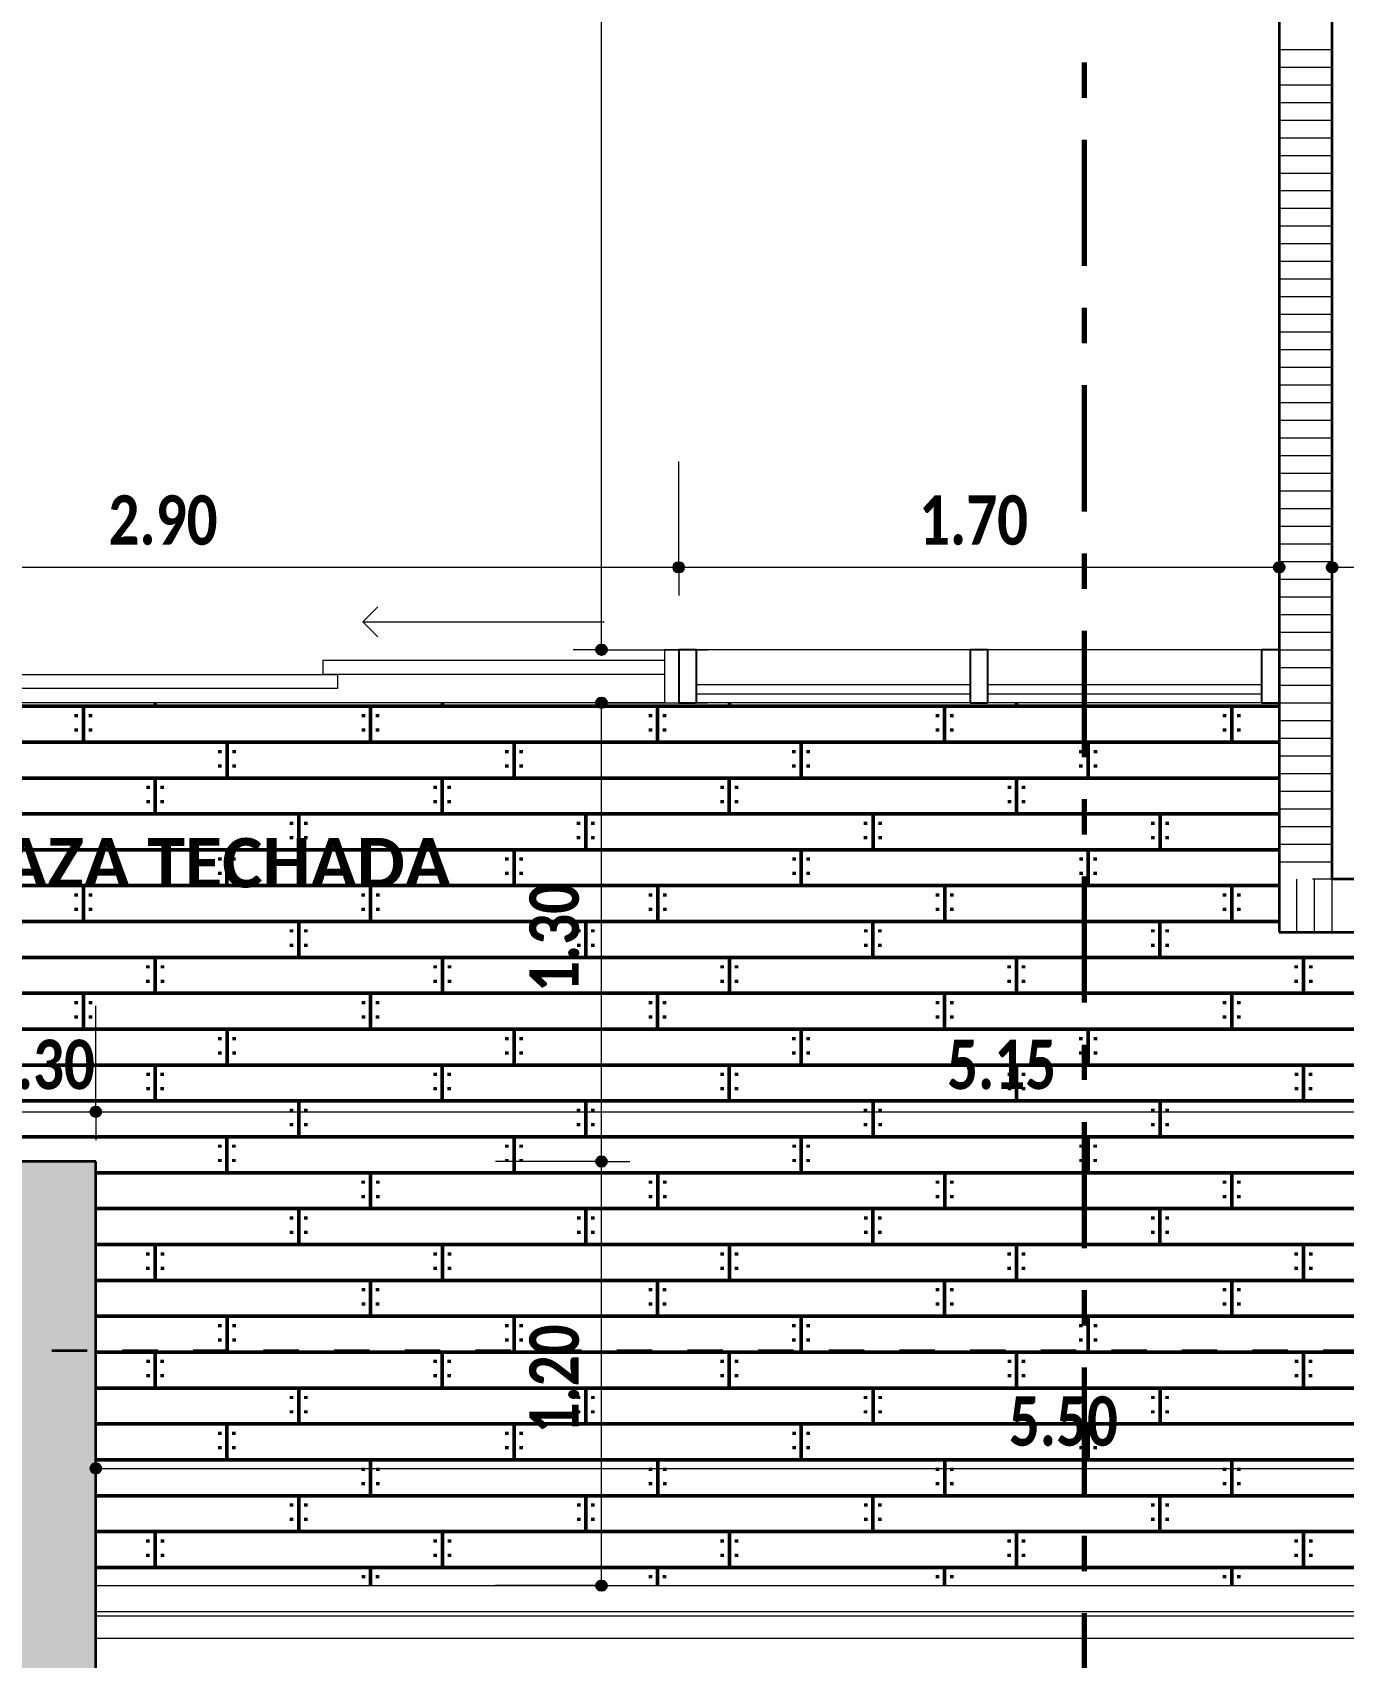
# Model space of a CAD drawing. Header units: metres. Extents: x -144 to 1000, y -717 to 29.
# Drawn here: x 889.546 to 893.257, y -569.429 to -564.828 of the extents above; entities that cross this region are included whole.
import ezdxf

# ---------------------------------------------------------------- set-up
doc = ezdxf.new("R2010")
doc.units = ezdxf.units.M
doc.linetypes.add('Basculante', pattern=[0.11625, 0.075, -0.04125])
doc.linetypes.add('Dash Dot 3_16_', pattern=[0.595313, 0.357187, -0.119063, 0, -0.119063])
doc.layers.get('0').update_dxf_attribs({"color": 1})
for name, color, linetype, lineweight in [('A-ANNO-DIMS', 1, 'Continuous', 9), ('A-DETL', 1, 'Continuous', 9), ('A-DOOR', 1, 'Continuous', 9), ('A-DOOR-FRAM', 1, 'Continuous', 9), ('A-FLOR', 2, 'Continuous', 9), ('A-FLOR-HRAL', 1, 'Continuous', 9), ('A-FLOR-PATT', 8, 'Continuous', 50), ('A-GLAZ-CURT', 1, 'Continuous', 9), ('A-GLAZ-CWMG', 1, 'Continuous', 9), ('A-WALL', 4, 'Continuous', 9), ('G-ANNO-SYMB', 1, 'Continuous', 9), ('G-ANNO-TEXT', 2, 'Continuous', 9)]:
    doc.layers.add(name, color=color, linetype=linetype, lineweight=lineweight)
doc.layers.add('A-WALL-PATT', color=7, linetype='Continuous', lineweight=35, true_color=0x9c9c9c)
doc.styles.add('Calibri_B', font='calibrib.ttf', dxfattribs={"height": 0.165})
doc.styles.add('Calibri_B_4', font='calibrib.ttf', dxfattribs={"height": 0.1125})

# ---------------------------------------------------------------- blocks, each defined once
blk = doc.blocks.new('J')
at = {"layer": 'A-ANNO-DIMS', "lineweight": 25}
h = blk.add_hatch(color=256, dxfattribs=at)
edge = h.paths.add_edge_path()
edge.add_arc((884.67, -507.4921), 0.015, 0, 360)
h = blk.add_hatch(color=256, dxfattribs=at)
edge = h.paths.add_edge_path()
edge.add_arc((884.67, -507.4921), 0.015, 0, 360)
h = blk.add_hatch(color=256, dxfattribs=at)
edge = h.paths.add_edge_path()
edge.add_arc((886.37, -507.4921), 0.015, 0, 360)
h = blk.add_hatch(color=256, dxfattribs=at)
edge = h.paths.add_edge_path()
edge.add_arc((886.52, -507.4921), 0.015, 0, 360)
h = blk.add_hatch(color=256, dxfattribs=at)
edge = h.paths.add_edge_path()
edge.add_arc((884.4514, -507.7254), 0.015, 0, 360)
h = blk.add_hatch(color=256, dxfattribs=at)
edge = h.paths.add_edge_path()
edge.add_arc((884.4514, -507.8754), 0.015, 0, 360)
h = blk.add_hatch(color=256, dxfattribs=at)
edge = h.paths.add_edge_path()
edge.add_arc((883.02, -509.0336), 0.015, 0, 360)
h = blk.add_hatch(color=256, dxfattribs=at)
edge = h.paths.add_edge_path()
edge.add_arc((883.02, -509.0336), 0.015, 0, 360)
h = blk.add_hatch(color=256, dxfattribs=at)
edge = h.paths.add_edge_path()
edge.add_arc((884.4514, -509.1744), 0.015, 0, 360)
h = blk.add_hatch(color=256, dxfattribs=at)
edge = h.paths.add_edge_path()
edge.add_arc((884.4514, -509.1744), 0.015, 0, 360)
h = blk.add_hatch(color=256, dxfattribs=at)
edge = h.paths.add_edge_path()
edge.add_arc((883.02, -510.0434), 0.015, 0, 360)
h = blk.add_hatch(color=256, dxfattribs=at)
edge = h.paths.add_edge_path()
edge.add_arc((884.4514, -510.3754), 0.015, 0, 360)
at = {"layer": 'A-WALL-PATT', "lineweight": 5, "true_color": 0x747474}
h = blk.add_hatch(color=8, dxfattribs=at)
h.paths.add_polyline_path([(876.0698, -510.9254), (876.3698, -510.9254), (876.3698, -509.1744), (876.0698, -509.1744), (876.0698, -510.6254)])
h.paths.add_polyline_path([(882.895, -510.9254), (883.02, -510.9254), (883.02, -509.1744), (882.72, -509.1744), (882.72, -510.9254)])
at = {"layer": 'A-ANNO-DIMS'}
for p, q in [((884.4514, -507.7254), (884.4514, -503.8753)), ((884.67, -507.4921), (884.67, -507.1921)), ((884.67, -507.4921), (884.67, -507.1921)), ((886.37, -507.4921), (886.37, -507.1921)), ((886.52, -507.4921), (886.52, -507.1921)), ((881.77, -507.4921), (884.67, -507.4921)), ((884.67, -507.4921), (884.67, -507.5721)), ((884.67, -507.4921), (886.37, -507.4921)), ((884.67, -507.4921), (884.67, -507.5721)), ((886.37, -507.4921), (886.37, -507.5721)), ((886.52, -507.4921), (889.82, -507.4921)), ((886.52, -507.4921), (886.52, -507.5721)), ((884.4514, -507.7254), (884.3714, -507.7254)), ((884.4514, -507.7254), (884.7514, -507.7254)), ((884.4514, -507.8754), (884.3714, -507.8754)), ((884.4514, -509.1744), (884.4514, -507.8754)), ((884.4514, -507.8754), (884.7514, -507.8754)), ((886.7641, -508.3754), (886.4641, -508.3754)), ((883.02, -509.0336), (883.02, -508.7336)), ((883.02, -509.0336), (883.02, -508.7336)), ((882.72, -509.0336), (883.02, -509.0336)), ((883.02, -509.0336), (883.02, -509.1136)), ((883.02, -509.0336), (888.1698, -509.0336)), ((883.02, -509.0336), (883.02, -509.1136)), ((884.4514, -509.1744), (884.1514, -509.1744)), ((884.4514, -509.1744), (884.1514, -509.1744)), ((884.4514, -510.3754), (884.4514, -509.1744)), ((884.4514, -509.1744), (884.5314, -509.1744)), ((884.4514, -509.1744), (884.5314, -509.1744)), ((883.02, -510.0434), (883.02, -509.7434)), ((883.02, -510.0434), (888.5198, -510.0434)), ((883.02, -510.0434), (883.02, -510.1234)), ((884.4514, -510.3754), (884.1514, -510.3754)), ((884.4514, -510.3754), (884.5314, -510.3754))]:
    blk.add_line(p, q, dxfattribs=at)
at = {"layer": 'A-ANNO-DIMS', "lineweight": 25}
for centre in [(884.67, -507.4921), (884.67, -507.4921), (886.37, -507.4921), (886.52, -507.4921), (884.4514, -507.7254), (884.4514, -507.8754), (883.02, -509.0336), (883.02, -509.0336), (884.4514, -509.1744), (884.4514, -509.1744), (883.02, -510.0434), (884.4514, -510.3754)]:
    blk.add_circle(centre, 0.015, dxfattribs=at)
at = {"layer": 'A-DETL', "color": 7, "linetype": 'Basculante', "lineweight": 35}
blk.add_line((886.795, -509.7102), (872.57, -509.7102), dxfattribs=at)
at = {"layer": 'A-DOOR'}
for q in [(883.818, -507.6044), (883.818, -507.6892), (884.459, -507.6468)]:
    blk.add_line((883.7756, -507.6468), q, dxfattribs=at)
at = {"layer": 'A-DOOR-FRAM', "lineweight": 5}
for p, q in [((883.6625, -507.7554), (884.63, -507.7554)), ((883.6625, -507.7554), (883.6625, -507.7954)), ((884.63, -507.7554), (884.63, -507.7954)), ((882.7367, -507.7954), (883.7042, -507.7954)), ((884.63, -507.7954), (883.6625, -507.7954)), ((883.7042, -507.7954), (883.7042, -507.8354)), ((883.7042, -507.8354), (882.7367, -507.8354))]:
    blk.add_line(p, q, dxfattribs=at)
at = {"layer": 'A-DOOR-FRAM'}
for p, q in [((884.67, -507.7254), (884.63, -507.7254)), ((884.63, -507.7254), (884.63, -507.7554)), ((884.63, -507.7954), (884.63, -507.8754)), ((884.63, -507.8754), (884.67, -507.8754))]:
    blk.add_line(p, q, dxfattribs=at)
at = {"layer": 'A-FLOR'}
for p, q in [((884.63, -507.8754), (882.7775, -507.8754)), ((885.495, -507.8754), (884.72, -507.8754)), ((886.32, -507.8754), (885.545, -507.8754))]:
    blk.add_line(p, q, dxfattribs=at)
at = {"layer": 'A-FLOR-HRAL'}
for p, q in [((888.5647, -510.4494), (883.02, -510.4494)), ((888.5767, -510.4614), (883.02, -510.4614))]:
    blk.add_line(p, q, dxfattribs=at)
at = {"layer": 'A-FLOR-PATT', "color": 8, "true_color": 0x808080, "transparency": 33554559}
for p, q in [((879.97, -507.8854), (886.37, -507.8854)), ((882.9846, -507.9876), (882.9846, -507.886)), ((883.1882, -507.8854), (883.1882, -507.8754)), ((883.7974, -507.9876), (883.7974, -507.886)), ((884.001, -507.8854), (884.001, -507.8754)), ((884.6102, -507.9876), (884.6102, -507.886)), ((884.8138, -507.8854), (884.8138, -507.8754)), ((885.423, -507.9876), (885.423, -507.886)), ((885.6266, -507.8854), (885.6266, -507.8754)), ((886.2358, -507.9876), (886.2358, -507.886)), ((882.9646, -507.9159), (882.9646, -507.9076)), ((882.9646, -507.9566), (882.9646, -507.9482)), ((883.0046, -507.9159), (883.0046, -507.9076)), ((883.0046, -507.9566), (883.0046, -507.9482)), ((883.7774, -507.9159), (883.7774, -507.9076)), ((883.7774, -507.9566), (883.7774, -507.9482)), ((883.8174, -507.9159), (883.8174, -507.9076)), ((883.8174, -507.9566), (883.8174, -507.9482)), ((884.5902, -507.9159), (884.5902, -507.9076)), ((884.5902, -507.9566), (884.5902, -507.9482)), ((884.6302, -507.9159), (884.6302, -507.9076)), ((884.6302, -507.9566), (884.6302, -507.9482)), ((885.403, -507.9159), (885.403, -507.9076)), ((885.403, -507.9566), (885.403, -507.9482)), ((885.443, -507.9159), (885.443, -507.9076)), ((885.443, -507.9566), (885.443, -507.9482)), ((886.2158, -507.9159), (886.2158, -507.9076)), ((886.2158, -507.9566), (886.2158, -507.9482)), ((886.2558, -507.9159), (886.2558, -507.9076)), ((886.2558, -507.9566), (886.2558, -507.9482)), ((879.97, -507.987), (886.37, -507.987)), ((883.3914, -508.0886), (883.3914, -507.987)), ((884.2042, -508.0886), (884.2042, -507.987)), ((885.017, -508.0886), (885.017, -507.987)), ((885.8298, -508.0886), (885.8298, -507.987)), ((883.3706, -508.0179), (883.3706, -508.0096)), ((883.4114, -508.0179), (883.4114, -508.0096)), ((884.1834, -508.0179), (884.1834, -508.0096)), ((884.2242, -508.0179), (884.2242, -508.0096)), ((884.9962, -508.0179), (884.9962, -508.0096)), ((885.037, -508.0179), (885.037, -508.0096)), ((885.809, -508.0179), (885.809, -508.0096)), ((885.8498, -508.0179), (885.8498, -508.0096)), ((879.97, -508.0886), (886.37, -508.0886)), ((883.1878, -508.1908), (883.1878, -508.0892)), ((883.3706, -508.0586), (883.3706, -508.0502)), ((883.4114, -508.0586), (883.4114, -508.0502)), ((884.0006, -508.1908), (884.0006, -508.0892)), ((884.1834, -508.0586), (884.1834, -508.0502)), ((884.2242, -508.0586), (884.2242, -508.0502)), ((884.8134, -508.1908), (884.8134, -508.0892)), ((884.9962, -508.0586), (884.9962, -508.0502)), ((885.037, -508.0586), (885.037, -508.0502)), ((885.6262, -508.1908), (885.6262, -508.0892)), ((885.809, -508.0586), (885.809, -508.0502)), ((885.8498, -508.0586), (885.8498, -508.0502)), ((883.1678, -508.1191), (883.1678, -508.1108)), ((883.2078, -508.1191), (883.2078, -508.1108)), ((883.9806, -508.1191), (883.9806, -508.1108)), ((884.0206, -508.1191), (884.0206, -508.1108)), ((884.7934, -508.1191), (884.7934, -508.1108)), ((884.8334, -508.1191), (884.8334, -508.1108)), ((885.6062, -508.1191), (885.6062, -508.1108)), ((885.6462, -508.1191), (885.6462, -508.1108)), ((883.1678, -508.1598), (883.1678, -508.1514)), ((883.2078, -508.1598), (883.2078, -508.1514)), ((883.9806, -508.1598), (883.9806, -508.1514)), ((884.0206, -508.1598), (884.0206, -508.1514)), ((884.7934, -508.1598), (884.7934, -508.1514)), ((884.8334, -508.1598), (884.8334, -508.1514)), ((885.6062, -508.1598), (885.6062, -508.1514)), ((885.6462, -508.1598), (885.6462, -508.1514)), ((879.97, -508.1902), (886.37, -508.1902)), ((883.5738, -508.2211), (883.5738, -508.2128)), ((883.5946, -508.2918), (883.5946, -508.1902)), ((883.6146, -508.2211), (883.6146, -508.2128)), ((884.3866, -508.2211), (884.3866, -508.2128)), ((884.4074, -508.2918), (884.4074, -508.1902)), ((884.4274, -508.2211), (884.4274, -508.2128)), ((885.1994, -508.2211), (885.1994, -508.2128)), ((885.2202, -508.2918), (885.2202, -508.1902)), ((885.2402, -508.2211), (885.2402, -508.2128)), ((886.0122, -508.2211), (886.0122, -508.2128)), ((886.033, -508.2918), (886.033, -508.1902)), ((886.053, -508.2211), (886.053, -508.2128)), ((883.5738, -508.2618), (883.5738, -508.2534)), ((883.6146, -508.2618), (883.6146, -508.2534)), ((884.3866, -508.2618), (884.3866, -508.2534)), ((884.4274, -508.2618), (884.4274, -508.2534)), ((885.1994, -508.2618), (885.1994, -508.2534)), ((885.2402, -508.2618), (885.2402, -508.2534)), ((886.0122, -508.2618), (886.0122, -508.2534)), ((886.053, -508.2618), (886.053, -508.2534)), ((879.97, -508.2918), (886.37, -508.2918)), ((883.371, -508.3223), (883.371, -508.314)), ((883.391, -508.394), (883.391, -508.2924)), ((883.411, -508.3223), (883.411, -508.314)), ((884.1838, -508.3223), (884.1838, -508.314)), ((884.2038, -508.394), (884.2038, -508.2924)), ((884.2238, -508.3223), (884.2238, -508.314)), ((884.9966, -508.3223), (884.9966, -508.314)), ((885.0166, -508.394), (885.0166, -508.2924)), ((885.0366, -508.3223), (885.0366, -508.314)), ((885.8094, -508.3223), (885.8094, -508.314)), ((885.8294, -508.394), (885.8294, -508.2924)), ((885.8494, -508.3223), (885.8494, -508.314)), ((883.371, -508.363), (883.371, -508.3546)), ((883.411, -508.363), (883.411, -508.3546)), ((884.1838, -508.363), (884.1838, -508.3546)), ((884.2238, -508.363), (884.2238, -508.3546)), ((884.9966, -508.363), (884.9966, -508.3546)), ((885.0366, -508.363), (885.0366, -508.3546)), ((885.8094, -508.363), (885.8094, -508.3546)), ((885.8494, -508.363), (885.8494, -508.3546)), ((879.97, -508.3934), (886.37, -508.3934)), ((882.985, -508.495), (882.985, -508.3934)), ((883.7978, -508.495), (883.7978, -508.3934)), ((884.6106, -508.495), (884.6106, -508.3934)), ((885.4234, -508.495), (885.4234, -508.3934)), ((886.2362, -508.495), (886.2362, -508.3934)), ((882.9642, -508.4243), (882.9642, -508.416)), ((882.9642, -508.465), (882.9642, -508.4566)), ((883.005, -508.4243), (883.005, -508.416)), ((883.005, -508.465), (883.005, -508.4566)), ((883.777, -508.4243), (883.777, -508.416)), ((883.777, -508.465), (883.777, -508.4566)), ((883.8178, -508.4243), (883.8178, -508.416)), ((883.8178, -508.465), (883.8178, -508.4566)), ((884.5898, -508.4243), (884.5898, -508.416)), ((884.5898, -508.465), (884.5898, -508.4566)), ((884.6306, -508.4243), (884.6306, -508.416)), ((884.6306, -508.465), (884.6306, -508.4566)), ((885.4026, -508.4243), (885.4026, -508.416)), ((885.4026, -508.465), (885.4026, -508.4566)), ((885.4434, -508.4243), (885.4434, -508.416)), ((885.4434, -508.465), (885.4434, -508.4566)), ((886.2154, -508.4243), (886.2154, -508.416)), ((886.2154, -508.465), (886.2154, -508.4566)), ((886.2562, -508.4243), (886.2562, -508.416)), ((886.2562, -508.465), (886.2562, -508.4566)), ((879.97, -508.495), (886.37, -508.495)), ((883.5942, -508.5972), (883.5942, -508.4956)), ((884.407, -508.5972), (884.407, -508.4956)), ((885.2198, -508.5972), (885.2198, -508.4956)), ((886.0326, -508.5972), (886.0326, -508.4956)), ((883.5742, -508.5255), (883.5742, -508.5172)), ((883.6142, -508.5255), (883.6142, -508.5172)), ((884.387, -508.5255), (884.387, -508.5172)), ((884.427, -508.5255), (884.427, -508.5172)), ((885.1998, -508.5255), (885.1998, -508.5172)), ((885.2398, -508.5255), (885.2398, -508.5172)), ((886.0126, -508.5255), (886.0126, -508.5172)), ((886.0526, -508.5255), (886.0526, -508.5172)), ((878.57, -508.5966), (888.1698, -508.5966)), ((883.1882, -508.6982), (883.1882, -508.5966)), ((883.5742, -508.5662), (883.5742, -508.5578)), ((883.6142, -508.5662), (883.6142, -508.5578)), ((884.001, -508.6982), (884.001, -508.5966)), ((884.387, -508.5662), (884.387, -508.5578)), ((884.427, -508.5662), (884.427, -508.5578)), ((884.8138, -508.6982), (884.8138, -508.5966)), ((885.1998, -508.5662), (885.1998, -508.5578)), ((885.2398, -508.5662), (885.2398, -508.5578)), ((885.6266, -508.6982), (885.6266, -508.5966)), ((886.0126, -508.5662), (886.0126, -508.5578)), ((886.0526, -508.5662), (886.0526, -508.5578)), ((886.4394, -508.6982), (886.4394, -508.5966)), ((883.1674, -508.6275), (883.1674, -508.6192)), ((883.2082, -508.6275), (883.2082, -508.6192)), ((883.9802, -508.6275), (883.9802, -508.6192)), ((884.021, -508.6275), (884.021, -508.6192)), ((884.793, -508.6275), (884.793, -508.6192)), ((884.8338, -508.6275), (884.8338, -508.6192)), ((885.6058, -508.6275), (885.6058, -508.6192)), ((885.6466, -508.6275), (885.6466, -508.6192)), ((886.4186, -508.6275), (886.4186, -508.6192)), ((886.4594, -508.6275), (886.4594, -508.6192)), ((883.1674, -508.6682), (883.1674, -508.6598)), ((883.2082, -508.6682), (883.2082, -508.6598)), ((883.9802, -508.6682), (883.9802, -508.6598)), ((884.021, -508.6682), (884.021, -508.6598)), ((884.793, -508.6682), (884.793, -508.6598)), ((884.8338, -508.6682), (884.8338, -508.6598)), ((885.6058, -508.6682), (885.6058, -508.6598)), ((885.6466, -508.6682), (885.6466, -508.6598)), ((886.4186, -508.6682), (886.4186, -508.6598)), ((886.4594, -508.6682), (886.4594, -508.6598)), ((878.57, -508.6982), (888.1698, -508.6982)), ((882.9646, -508.7287), (882.9646, -508.7204)), ((882.9846, -508.8004), (882.9846, -508.6988)), ((883.0046, -508.7287), (883.0046, -508.7204)), ((883.7774, -508.7287), (883.7774, -508.7204)), ((883.7974, -508.8004), (883.7974, -508.6988)), ((883.8174, -508.7287), (883.8174, -508.7204)), ((884.5902, -508.7287), (884.5902, -508.7204)), ((884.6102, -508.8004), (884.6102, -508.6988)), ((884.6302, -508.7287), (884.6302, -508.7204)), ((885.403, -508.7287), (885.403, -508.7204)), ((885.423, -508.8004), (885.423, -508.6988)), ((885.443, -508.7287), (885.443, -508.7204)), ((886.2158, -508.7287), (886.2158, -508.7204)), ((886.2358, -508.8004), (886.2358, -508.6988)), ((886.2558, -508.7287), (886.2558, -508.7204)), ((882.9646, -508.7694), (882.9646, -508.761)), ((883.0046, -508.7694), (883.0046, -508.761)), ((883.7774, -508.7694), (883.7774, -508.761)), ((883.8174, -508.7694), (883.8174, -508.761)), ((884.5902, -508.7694), (884.5902, -508.761)), ((884.6302, -508.7694), (884.6302, -508.761)), ((885.403, -508.7694), (885.403, -508.761)), ((885.443, -508.7694), (885.443, -508.761)), ((886.2158, -508.7694), (886.2158, -508.761)), ((886.2558, -508.7694), (886.2558, -508.761)), ((878.57, -508.7998), (888.1698, -508.7998)), ((883.3706, -508.8307), (883.3706, -508.8224)), ((883.3914, -508.9014), (883.3914, -508.7998)), ((883.4114, -508.8307), (883.4114, -508.8224)), ((884.1834, -508.8307), (884.1834, -508.8224)), ((884.2042, -508.9014), (884.2042, -508.7998)), ((884.2242, -508.8307), (884.2242, -508.8224)), ((884.9962, -508.8307), (884.9962, -508.8224)), ((885.017, -508.9014), (885.017, -508.7998)), ((885.037, -508.8307), (885.037, -508.8224)), ((885.809, -508.8307), (885.809, -508.8224)), ((885.8298, -508.9014), (885.8298, -508.7998)), ((885.8498, -508.8307), (885.8498, -508.8224)), ((883.3706, -508.8714), (883.3706, -508.863)), ((883.4114, -508.8714), (883.4114, -508.863)), ((884.1834, -508.8714), (884.1834, -508.863)), ((884.2242, -508.8714), (884.2242, -508.863)), ((884.9962, -508.8714), (884.9962, -508.863)), ((885.037, -508.8714), (885.037, -508.863)), ((885.809, -508.8714), (885.809, -508.863)), ((885.8498, -508.8714), (885.8498, -508.863)), ((878.57, -508.9014), (888.1698, -508.9014)), ((883.1878, -509.0036), (883.1878, -508.902)), ((884.0006, -509.0036), (884.0006, -508.902)), ((884.8134, -509.0036), (884.8134, -508.902)), ((885.6262, -509.0036), (885.6262, -508.902)), ((886.439, -509.0036), (886.439, -508.902)), ((883.1678, -508.9319), (883.1678, -508.9236)), ((883.1678, -508.9726), (883.1678, -508.9642)), ((883.2078, -508.9319), (883.2078, -508.9236)), ((883.2078, -508.9726), (883.2078, -508.9642)), ((883.9806, -508.9319), (883.9806, -508.9236)), ((883.9806, -508.9726), (883.9806, -508.9642)), ((884.0206, -508.9319), (884.0206, -508.9236)), ((884.0206, -508.9726), (884.0206, -508.9642)), ((884.7934, -508.9319), (884.7934, -508.9236)), ((884.7934, -508.9726), (884.7934, -508.9642)), ((884.8334, -508.9319), (884.8334, -508.9236)), ((884.8334, -508.9726), (884.8334, -508.9642)), ((885.6062, -508.9319), (885.6062, -508.9236)), ((885.6062, -508.9726), (885.6062, -508.9642)), ((885.6462, -508.9319), (885.6462, -508.9236)), ((885.6462, -508.9726), (885.6462, -508.9642)), ((886.419, -508.9319), (886.419, -508.9236)), ((886.419, -508.9726), (886.419, -508.9642)), ((886.459, -508.9319), (886.459, -508.9236)), ((886.459, -508.9726), (886.459, -508.9642)), ((878.57, -509.003), (888.1698, -509.003)), ((883.5946, -509.1046), (883.5946, -509.003)), ((884.4074, -509.1046), (884.4074, -509.003)), ((885.2202, -509.1046), (885.2202, -509.003)), ((886.033, -509.1046), (886.033, -509.003)), ((883.5738, -509.0339), (883.5738, -509.0256)), ((883.6146, -509.0339), (883.6146, -509.0256)), ((884.3866, -509.0339), (884.3866, -509.0256)), ((884.4274, -509.0339), (884.4274, -509.0256)), ((885.1994, -509.0339), (885.1994, -509.0256)), ((885.2402, -509.0339), (885.2402, -509.0256)), ((886.0122, -509.0339), (886.0122, -509.0256)), ((886.053, -509.0339), (886.053, -509.0256)), ((883.5738, -509.0746), (883.5738, -509.0662)), ((883.6146, -509.0746), (883.6146, -509.0662)), ((884.3866, -509.0746), (884.3866, -509.0662)), ((884.4274, -509.0746), (884.4274, -509.0662)), ((885.1994, -509.0746), (885.1994, -509.0662)), ((885.2402, -509.0746), (885.2402, -509.0662)), ((886.0122, -509.0746), (886.0122, -509.0662)), ((886.053, -509.0746), (886.053, -509.0662)), ((878.57, -509.1046), (888.1698, -509.1046)), ((883.371, -509.1351), (883.371, -509.1268)), ((883.391, -509.2068), (883.391, -509.1052)), ((883.411, -509.1351), (883.411, -509.1268)), ((884.1838, -509.1351), (884.1838, -509.1268)), ((884.2038, -509.2068), (884.2038, -509.1052)), ((884.2238, -509.1351), (884.2238, -509.1268)), ((884.9966, -509.1351), (884.9966, -509.1268)), ((885.0166, -509.2068), (885.0166, -509.1052)), ((885.0366, -509.1351), (885.0366, -509.1268)), ((885.8094, -509.1351), (885.8094, -509.1268)), ((885.8294, -509.2068), (885.8294, -509.1052)), ((885.8494, -509.1351), (885.8494, -509.1268)), ((883.371, -509.1758), (883.371, -509.1674)), ((883.411, -509.1758), (883.411, -509.1674)), ((884.1838, -509.1758), (884.1838, -509.1674)), ((884.2238, -509.1758), (884.2238, -509.1674)), ((884.9966, -509.1758), (884.9966, -509.1674)), ((885.0366, -509.1758), (885.0366, -509.1674)), ((885.8094, -509.1758), (885.8094, -509.1674)), ((885.8494, -509.1758), (885.8494, -509.1674)), ((883.02, -509.2062), (888.1698, -509.2062)), ((883.777, -509.2371), (883.777, -509.2288)), ((883.7978, -509.3078), (883.7978, -509.2062)), ((883.8178, -509.2371), (883.8178, -509.2288)), ((884.5898, -509.2371), (884.5898, -509.2288)), ((884.6106, -509.3078), (884.6106, -509.2062)), ((884.6306, -509.2371), (884.6306, -509.2288)), ((885.4026, -509.2371), (885.4026, -509.2288)), ((885.4234, -509.3078), (885.4234, -509.2062)), ((885.4434, -509.2371), (885.4434, -509.2288)), ((886.2154, -509.2371), (886.2154, -509.2288)), ((886.2362, -509.3078), (886.2362, -509.2062)), ((886.2562, -509.2371), (886.2562, -509.2288)), ((883.777, -509.2778), (883.777, -509.2694)), ((883.8178, -509.2778), (883.8178, -509.2694)), ((884.5898, -509.2778), (884.5898, -509.2694)), ((884.6306, -509.2778), (884.6306, -509.2694)), ((885.4026, -509.2778), (885.4026, -509.2694)), ((885.4434, -509.2778), (885.4434, -509.2694)), ((886.2154, -509.2778), (886.2154, -509.2694)), ((886.2562, -509.2778), (886.2562, -509.2694)), ((883.02, -509.3078), (888.5198, -509.3078)), ((883.5742, -509.3383), (883.5742, -509.33)), ((883.5942, -509.41), (883.5942, -509.3084)), ((883.6142, -509.3383), (883.6142, -509.33)), ((884.387, -509.3383), (884.387, -509.33)), ((884.407, -509.41), (884.407, -509.3084)), ((884.427, -509.3383), (884.427, -509.33)), ((885.1998, -509.3383), (885.1998, -509.33)), ((885.2198, -509.41), (885.2198, -509.3084)), ((885.2398, -509.3383), (885.2398, -509.33)), ((886.0126, -509.3383), (886.0126, -509.33)), ((886.0326, -509.41), (886.0326, -509.3084)), ((886.0526, -509.3383), (886.0526, -509.33)), ((883.5742, -509.379), (883.5742, -509.3706)), ((883.6142, -509.379), (883.6142, -509.3706)), ((884.387, -509.379), (884.387, -509.3706)), ((884.427, -509.379), (884.427, -509.3706)), ((885.1998, -509.379), (885.1998, -509.3706)), ((885.2398, -509.379), (885.2398, -509.3706)), ((886.0126, -509.379), (886.0126, -509.3706)), ((886.0526, -509.379), (886.0526, -509.3706)), ((883.02, -509.4094), (888.5198, -509.4094)), ((883.1882, -509.511), (883.1882, -509.4094)), ((884.001, -509.511), (884.001, -509.4094)), ((884.8138, -509.511), (884.8138, -509.4094)), ((885.6266, -509.511), (885.6266, -509.4094)), ((886.4394, -509.511), (886.4394, -509.4094)), ((883.1674, -509.4403), (883.1674, -509.432)), ((883.2082, -509.4403), (883.2082, -509.432)), ((883.9802, -509.4403), (883.9802, -509.432)), ((884.021, -509.4403), (884.021, -509.432)), ((884.793, -509.4403), (884.793, -509.432)), ((884.8338, -509.4403), (884.8338, -509.432)), ((885.6058, -509.4403), (885.6058, -509.432)), ((885.6466, -509.4403), (885.6466, -509.432)), ((886.4186, -509.4403), (886.4186, -509.432)), ((886.4594, -509.4403), (886.4594, -509.432)), ((883.02, -509.511), (888.5198, -509.511)), ((883.1674, -509.481), (883.1674, -509.4726)), ((883.2082, -509.481), (883.2082, -509.4726)), ((883.7974, -509.6132), (883.7974, -509.5116)), ((883.9802, -509.481), (883.9802, -509.4726)), ((884.021, -509.481), (884.021, -509.4726)), ((884.6102, -509.6132), (884.6102, -509.5116)), ((884.793, -509.481), (884.793, -509.4726)), ((884.8338, -509.481), (884.8338, -509.4726)), ((885.423, -509.6132), (885.423, -509.5116)), ((885.6058, -509.481), (885.6058, -509.4726)), ((885.6466, -509.481), (885.6466, -509.4726)), ((886.2358, -509.6132), (886.2358, -509.5116)), ((886.4186, -509.481), (886.4186, -509.4726)), ((886.4594, -509.481), (886.4594, -509.4726)), ((883.7774, -509.5415), (883.7774, -509.5332)), ((883.8174, -509.5415), (883.8174, -509.5332)), ((884.5902, -509.5415), (884.5902, -509.5332)), ((884.6302, -509.5415), (884.6302, -509.5332)), ((885.403, -509.5415), (885.403, -509.5332)), ((885.443, -509.5415), (885.443, -509.5332)), ((886.2158, -509.5415), (886.2158, -509.5332)), ((886.2558, -509.5415), (886.2558, -509.5332)), ((883.7774, -509.5822), (883.7774, -509.5738)), ((883.8174, -509.5822), (883.8174, -509.5738)), ((884.5902, -509.5822), (884.5902, -509.5738)), ((884.6302, -509.5822), (884.6302, -509.5738)), ((885.403, -509.5822), (885.403, -509.5738)), ((885.443, -509.5822), (885.443, -509.5738)), ((886.2158, -509.5822), (886.2158, -509.5738)), ((886.2558, -509.5822), (886.2558, -509.5738)), ((883.02, -509.6126), (888.5198, -509.6126)), ((883.3706, -509.6435), (883.3706, -509.6352)), ((883.3914, -509.7142), (883.3914, -509.6126)), ((883.4114, -509.6435), (883.4114, -509.6352)), ((884.1834, -509.6435), (884.1834, -509.6352)), ((884.2042, -509.7142), (884.2042, -509.6126)), ((884.2242, -509.6435), (884.2242, -509.6352)), ((884.9962, -509.6435), (884.9962, -509.6352)), ((885.017, -509.7142), (885.017, -509.6126)), ((885.037, -509.6435), (885.037, -509.6352)), ((885.809, -509.6435), (885.809, -509.6352)), ((885.8298, -509.7142), (885.8298, -509.6126)), ((885.8498, -509.6435), (885.8498, -509.6352)), ((883.3706, -509.6842), (883.3706, -509.6758)), ((883.4114, -509.6842), (883.4114, -509.6758)), ((884.1834, -509.6842), (884.1834, -509.6758)), ((884.2242, -509.6842), (884.2242, -509.6758)), ((884.9962, -509.6842), (884.9962, -509.6758)), ((885.037, -509.6842), (885.037, -509.6758)), ((885.809, -509.6842), (885.809, -509.6758)), ((885.8498, -509.6842), (885.8498, -509.6758)), ((883.02, -509.7142), (888.5198, -509.7142)), ((883.1678, -509.7447), (883.1678, -509.7364)), ((883.1878, -509.8164), (883.1878, -509.7148)), ((883.2078, -509.7447), (883.2078, -509.7364)), ((883.9806, -509.7447), (883.9806, -509.7364)), ((884.0006, -509.8164), (884.0006, -509.7148)), ((884.0206, -509.7447), (884.0206, -509.7364)), ((884.7934, -509.7447), (884.7934, -509.7364)), ((884.8134, -509.8164), (884.8134, -509.7148)), ((884.8334, -509.7447), (884.8334, -509.7364)), ((885.6062, -509.7447), (885.6062, -509.7364)), ((885.6262, -509.8164), (885.6262, -509.7148)), ((885.6462, -509.7447), (885.6462, -509.7364)), ((886.419, -509.7447), (886.419, -509.7364)), ((886.439, -509.8164), (886.439, -509.7148)), ((886.459, -509.7447), (886.459, -509.7364)), ((883.1678, -509.7854), (883.1678, -509.777)), ((883.2078, -509.7854), (883.2078, -509.777)), ((883.9806, -509.7854), (883.9806, -509.777)), ((884.0206, -509.7854), (884.0206, -509.777)), ((884.7934, -509.7854), (884.7934, -509.777)), ((884.8334, -509.7854), (884.8334, -509.777)), ((885.6062, -509.7854), (885.6062, -509.777)), ((885.6462, -509.7854), (885.6462, -509.777)), ((886.419, -509.7854), (886.419, -509.777)), ((886.459, -509.7854), (886.459, -509.777)), ((883.02, -509.8158), (888.5198, -509.8158)), ((883.5738, -509.8467), (883.5738, -509.8384)), ((883.5946, -509.9174), (883.5946, -509.8158)), ((883.6146, -509.8467), (883.6146, -509.8384)), ((884.3866, -509.8467), (884.3866, -509.8384)), ((884.4074, -509.9174), (884.4074, -509.8158)), ((884.4274, -509.8467), (884.4274, -509.8384)), ((885.1994, -509.8467), (885.1994, -509.8384)), ((885.2202, -509.9174), (885.2202, -509.8158)), ((885.2402, -509.8467), (885.2402, -509.8384)), ((886.0122, -509.8467), (886.0122, -509.8384)), ((886.033, -509.9174), (886.033, -509.8158)), ((886.053, -509.8467), (886.053, -509.8384)), ((883.5738, -509.8874), (883.5738, -509.879)), ((883.6146, -509.8874), (883.6146, -509.879)), ((884.3866, -509.8874), (884.3866, -509.879)), ((884.4274, -509.8874), (884.4274, -509.879)), ((885.1994, -509.8874), (885.1994, -509.879)), ((885.2402, -509.8874), (885.2402, -509.879)), ((886.0122, -509.8874), (886.0122, -509.879)), ((886.053, -509.8874), (886.053, -509.879)), ((883.02, -509.9174), (888.5198, -509.9174)), ((883.391, -510.0196), (883.391, -509.918)), ((884.2038, -510.0196), (884.2038, -509.918)), ((885.0166, -510.0196), (885.0166, -509.918)), ((885.8294, -510.0196), (885.8294, -509.918)), ((883.371, -509.9479), (883.371, -509.9396)), ((883.411, -509.9479), (883.411, -509.9396)), ((884.1838, -509.9479), (884.1838, -509.9396)), ((884.2238, -509.9479), (884.2238, -509.9396)), ((884.9966, -509.9479), (884.9966, -509.9396)), ((885.0366, -509.9479), (885.0366, -509.9396)), ((885.8094, -509.9479), (885.8094, -509.9396)), ((885.8494, -509.9479), (885.8494, -509.9396)), ((883.02, -510.019), (888.5198, -510.019)), ((883.371, -509.9886), (883.371, -509.9802)), ((883.411, -509.9886), (883.411, -509.9802)), ((883.7978, -510.1206), (883.7978, -510.019)), ((884.1838, -509.9886), (884.1838, -509.9802)), ((884.2238, -509.9886), (884.2238, -509.9802)), ((884.6106, -510.1206), (884.6106, -510.019)), ((884.9966, -509.9886), (884.9966, -509.9802)), ((885.0366, -509.9886), (885.0366, -509.9802)), ((885.4234, -510.1206), (885.4234, -510.019)), ((885.8094, -509.9886), (885.8094, -509.9802)), ((885.8494, -509.9886), (885.8494, -509.9802)), ((886.2362, -510.1206), (886.2362, -510.019)), ((883.777, -510.0499), (883.777, -510.0416)), ((883.8178, -510.0499), (883.8178, -510.0416)), ((884.5898, -510.0499), (884.5898, -510.0416)), ((884.6306, -510.0499), (884.6306, -510.0416)), ((885.4026, -510.0499), (885.4026, -510.0416)), ((885.4434, -510.0499), (885.4434, -510.0416)), ((886.2154, -510.0499), (886.2154, -510.0416)), ((886.2562, -510.0499), (886.2562, -510.0416)), ((883.777, -510.0906), (883.777, -510.0822)), ((883.8178, -510.0906), (883.8178, -510.0822)), ((884.5898, -510.0906), (884.5898, -510.0822)), ((884.6306, -510.0906), (884.6306, -510.0822)), ((885.4026, -510.0906), (885.4026, -510.0822)), ((885.4434, -510.0906), (885.4434, -510.0822)), ((886.2154, -510.0906), (886.2154, -510.0822)), ((886.2562, -510.0906), (886.2562, -510.0822)), ((883.02, -510.1206), (888.5198, -510.1206)), ((883.5742, -510.1511), (883.5742, -510.1428)), ((883.5942, -510.2228), (883.5942, -510.1212)), ((883.6142, -510.1511), (883.6142, -510.1428)), ((884.387, -510.1511), (884.387, -510.1428)), ((884.407, -510.2228), (884.407, -510.1212)), ((884.427, -510.1511), (884.427, -510.1428)), ((885.1998, -510.1511), (885.1998, -510.1428)), ((885.2198, -510.2228), (885.2198, -510.1212)), ((885.2398, -510.1511), (885.2398, -510.1428)), ((886.0126, -510.1511), (886.0126, -510.1428)), ((886.0326, -510.2228), (886.0326, -510.1212)), ((886.0526, -510.1511), (886.0526, -510.1428)), ((883.5742, -510.1918), (883.5742, -510.1834)), ((883.6142, -510.1918), (883.6142, -510.1834)), ((884.387, -510.1918), (884.387, -510.1834)), ((884.427, -510.1918), (884.427, -510.1834)), ((885.1998, -510.1918), (885.1998, -510.1834)), ((885.2398, -510.1918), (885.2398, -510.1834)), ((886.0126, -510.1918), (886.0126, -510.1834)), ((886.0526, -510.1918), (886.0526, -510.1834)), ((883.02, -510.2222), (888.5198, -510.2222)), ((883.1674, -510.2531), (883.1674, -510.2448)), ((883.1882, -510.3238), (883.1882, -510.2222)), ((883.2082, -510.2531), (883.2082, -510.2448)), ((883.9802, -510.2531), (883.9802, -510.2448)), ((884.001, -510.3238), (884.001, -510.2222)), ((884.021, -510.2531), (884.021, -510.2448)), ((884.793, -510.2531), (884.793, -510.2448)), ((884.8138, -510.3238), (884.8138, -510.2222)), ((884.8338, -510.2531), (884.8338, -510.2448)), ((885.6058, -510.2531), (885.6058, -510.2448)), ((885.6266, -510.3238), (885.6266, -510.2222)), ((885.6466, -510.2531), (885.6466, -510.2448)), ((886.4186, -510.2531), (886.4186, -510.2448)), ((886.4394, -510.3238), (886.4394, -510.2222)), ((886.4594, -510.2531), (886.4594, -510.2448)), ((883.1674, -510.2938), (883.1674, -510.2854)), ((883.2082, -510.2938), (883.2082, -510.2854)), ((883.9802, -510.2938), (883.9802, -510.2854)), ((884.021, -510.2938), (884.021, -510.2854)), ((884.793, -510.2938), (884.793, -510.2854)), ((884.8338, -510.2938), (884.8338, -510.2854)), ((885.6058, -510.2938), (885.6058, -510.2854)), ((885.6466, -510.2938), (885.6466, -510.2854)), ((886.4186, -510.2938), (886.4186, -510.2854)), ((886.4594, -510.2938), (886.4594, -510.2854)), ((883.02, -510.3238), (888.5198, -510.3238)), ((883.7974, -510.3754), (883.7974, -510.3244)), ((884.6102, -510.3754), (884.6102, -510.3244)), ((885.423, -510.3754), (885.423, -510.3244)), ((886.2358, -510.3754), (886.2358, -510.3244)), ((883.7774, -510.3543), (883.7774, -510.346)), ((883.8174, -510.3543), (883.8174, -510.346)), ((884.5902, -510.3543), (884.5902, -510.346)), ((884.6302, -510.3543), (884.6302, -510.346)), ((885.403, -510.3543), (885.403, -510.346)), ((885.443, -510.3543), (885.443, -510.346)), ((886.2158, -510.3543), (886.2158, -510.346)), ((886.2558, -510.3543), (886.2558, -510.346))]:
    blk.add_line(p, q, dxfattribs=at)
at = {"layer": 'A-GLAZ-CURT', "lineweight": 15}
for p, q in [((885.495, -507.8249), (884.72, -507.8249)), ((884.72, -507.8249), (884.72, -507.8499)), ((884.72, -507.8499), (885.495, -507.8499)), ((885.495, -507.8499), (885.495, -507.8249)), ((886.32, -507.8249), (885.545, -507.8249)), ((885.545, -507.8249), (885.545, -507.8499)), ((885.545, -507.8499), (886.32, -507.8499)), ((886.32, -507.8499), (886.32, -507.8249))]:
    blk.add_line(p, q, dxfattribs=at)
at = {"layer": 'A-GLAZ-CWMG', "lineweight": 25}
for p, q in [((884.72, -507.7254), (884.67, -507.7254)), ((884.67, -507.7254), (884.67, -507.8754)), ((884.72, -507.8754), (884.72, -507.7254)), ((884.67, -507.8754), (884.72, -507.8754))]:
    blk.add_line(p, q, dxfattribs=at)
at = {"layer": 'A-GLAZ-CWMG'}
for p, q in [((885.495, -507.7254), (884.72, -507.7254)), ((886.32, -507.7254), (885.545, -507.7254)), ((885.495, -507.8754), (884.72, -507.8754)), ((886.32, -507.8754), (885.545, -507.8754))]:
    blk.add_line(p, q, dxfattribs=at)
at = {"layer": 'A-GLAZ-CWMG', "lineweight": 25, "extrusion": (0, 0, -1)}
for p, q in [((885.545, -507.7254), (885.495, -507.7254)), ((885.495, -507.7254), (885.495, -507.8754)), ((885.545, -507.8754), (885.545, -507.7254)), ((886.37, -507.7254), (886.32, -507.7254)), ((886.32, -507.7254), (886.32, -507.8754)), ((886.37, -507.8754), (886.37, -507.7254)), ((885.495, -507.8754), (885.545, -507.8754)), ((886.32, -507.8754), (886.37, -507.8754))]:
    blk.add_line(p, q, dxfattribs=at)
at = {"layer": 'A-WALL', "lineweight": 35}
for p, q in [((886.37, -504.8753), (886.37, -508.5254)), ((886.52, -508.3754), (886.52, -504.8753)), ((888.1698, -508.3754), (886.52, -508.3754)), ((886.37, -508.5254), (888.1698, -508.5254)), ((883.02, -509.1744), (882.72, -509.1744)), ((883.02, -510.9254), (883.02, -509.1744))]:
    blk.add_line(p, q, dxfattribs=at)
at = {"layer": 'A-WALL'}
for p, q in [((883.02, -510.3754), (888.5198, -510.3754)), ((888.6698, -510.5254), (883.02, -510.5254))]:
    blk.add_line(p, q, dxfattribs=at)
at = {"layer": 'A-WALL-PATT', "color": 8, "lineweight": 5, "true_color": 0x727272}
for p, q in [((886.37, -506.0256), (886.52, -506.0256)), ((886.37, -506.0756), (886.52, -506.0756)), ((886.37, -506.1256), (886.52, -506.1256)), ((886.37, -506.1756), (886.52, -506.1756)), ((886.37, -506.2256), (886.52, -506.2256)), ((886.37, -506.2756), (886.52, -506.2756)), ((886.37, -506.3256), (886.52, -506.3256)), ((886.37, -506.3756), (886.52, -506.3756)), ((886.37, -506.4256), (886.52, -506.4256)), ((886.37, -506.4756), (886.52, -506.4756)), ((886.37, -506.5256), (886.52, -506.5256)), ((886.37, -506.5756), (886.52, -506.5756)), ((886.37, -506.6256), (886.52, -506.6256)), ((886.37, -506.6756), (886.52, -506.6756)), ((886.37, -506.7256), (886.52, -506.7256)), ((886.37, -506.7756), (886.52, -506.7756)), ((886.37, -506.8256), (886.52, -506.8256)), ((886.37, -506.8756), (886.52, -506.8756)), ((886.37, -506.9256), (886.52, -506.9256)), ((886.37, -506.9756), (886.52, -506.9756)), ((886.37, -507.0256), (886.52, -507.0256)), ((886.37, -507.0756), (886.52, -507.0756)), ((886.37, -507.1256), (886.52, -507.1256)), ((886.37, -507.1756), (886.52, -507.1756)), ((886.37, -507.2256), (886.52, -507.2256)), ((886.37, -507.2756), (886.52, -507.2756)), ((886.37, -507.3256), (886.52, -507.3256)), ((886.37, -507.3756), (886.52, -507.3756)), ((886.37, -507.4256), (886.52, -507.4256)), ((886.37, -507.4756), (886.52, -507.4756)), ((886.37, -507.5256), (886.52, -507.5256)), ((886.37, -507.5756), (886.52, -507.5756)), ((886.37, -507.6256), (886.52, -507.6256)), ((886.37, -507.6756), (886.52, -507.6756)), ((886.37, -507.7256), (886.52, -507.7256)), ((886.37, -507.7756), (886.52, -507.7756)), ((886.37, -507.8256), (886.52, -507.8256)), ((886.37, -507.8756), (886.52, -507.8756)), ((886.37, -507.9256), (886.52, -507.9256)), ((886.37, -507.9756), (886.52, -507.9756)), ((886.37, -508.0256), (886.52, -508.0256)), ((886.37, -508.0756), (886.52, -508.0756)), ((886.37, -508.1256), (886.52, -508.1256)), ((886.37, -508.1756), (886.52, -508.1756)), ((886.37, -508.2256), (886.52, -508.2256)), ((886.37, -508.2756), (886.52, -508.2756)), ((886.37, -508.3256), (886.52, -508.3256)), ((886.4196, -508.3754), (886.4196, -508.5254)), ((886.4696, -508.3754), (886.4696, -508.5254)), ((886.5196, -508.3754), (886.5196, -508.5254))]:
    blk.add_line(p, q, dxfattribs=at)
at = {"layer": 'G-ANNO-SYMB', "linetype": 'Dash Dot 3_16_', "lineweight": 70}
blk.add_line((885.8178, -503.5002), (885.8178, -511.4107), dxfattribs=at)
at = {"layer": 'A-ANNO-DIMS', "style": 'Calibri_B_4', "width": 0.8}
for s, p in [('2.90', (883.0557, -507.4281)), ('1.70', (885.3505, -507.4281)), ('0.30', (882.7084, -508.9695)), ('5.15', (885.4299, -508.9695)), ('5.50', (885.6049, -509.9793))]:
    blk.add_text(s, height=0.14, dxfattribs=at).set_placement(p)
for s, p in [('1.30', (884.3873, -508.6944)), ('1.20', (884.3873, -509.9444))]:
    blk.add_text(s, height=0.14, rotation=90, dxfattribs=at).set_placement(p)
at = {"layer": 'G-ANNO-TEXT', "style": 'Calibri_B'}
blk.add_text('TERRAZA TECHADA', height=0.14, dxfattribs=at).set_placement((882.2962, -508.3985))

msp = doc.modelspace()

# ---------------------------------------------------------------- block references
at = {"color": 3}
msp.add_blockref('J', (6.7051, -58.8503), dxfattribs=at)

doc.saveas('drawing.dxf')
